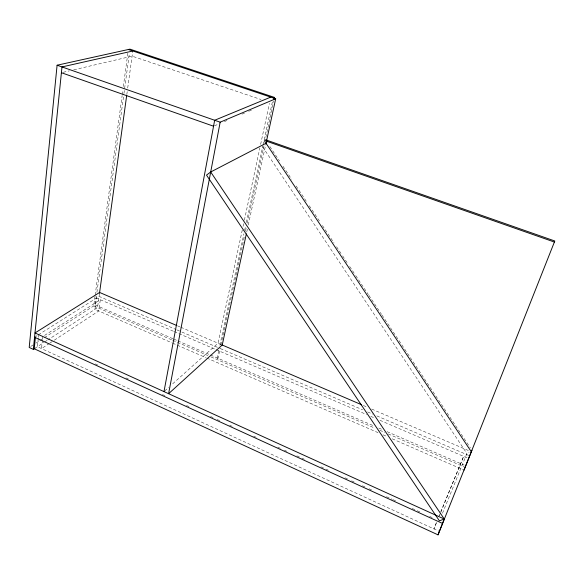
<?xml version="1.0" encoding="UTF-8"?>
<svg xmlns="http://www.w3.org/2000/svg" width="584" height="584" viewBox="0 0 584 584"><rect width="100%" height="100%" fill="white"/><g stroke="black" fill="none" stroke-linecap="round" stroke-linejoin="round"><path stroke-width="0.44" stroke-dasharray="2.92 2.19" d="M38.303 338.085L37.413 346.706L439.402 531.425M38.398 337.224L38.661 334.639M42.45 339.976L41.53 348.597L49.063 343.647M42.537 339.114L42.814 336.53M95.061 296.015L93.717 305.943L171.9 339.924M95.185 295.11L122.129 95.55M122.253 94.652L122.859 90.133M123.348 86.52L127.859 53.115M44.384 337.691L95.207 304.987L96.433 295.949M96.922 292.336L123.823 94.345M123.939 93.44L129.349 53.662M99.514 293.146L97.528 307.6L47.851 339.917M126.837 94.36L127.21 91.651M127.706 88.038L132.802 50.99M242.287 229.965L218.014 343.202L171.419 384.951M243.053 226.402L243.623 223.723M244.389 220.161L259.865 147.935M260.632 144.365L269.421 103.353M218.73 350.531L216.81 359.437L218.036 358.299L220.161 348.502M219.883 345.21L243.9 233.863M244.667 230.3L245.594 226.023M246.36 222.46L262.924 145.686M263.114 144.796L272.458 101.492M220.92 344.969L244.623 235.425M245.528 231.227L246.492 226.789M247.258 223.234L263.983 145.927M264.756 142.372L273.714 100.974M246.74 232.111L247.514 228.548M248.28 224.993L265.654 144.985M436.511 522.33L433.934 528.914L436.693 522.235M442.489 513.256L466.915 453.556L469.12 452.666M439.453 515.555L440.482 513.044M440.832 512.212L463.63 456.396L440.84 511.548M438.766 516.563L439.46 514.891M164.666 391.003L168.718 387.374M49.815 343.151L53.575 340.676M54.334 340.18L98.754 310.965L100.309 299.731L43.581 336.041M34.858 348.363L44.026 342.399M44.793 341.903L47.085 340.414M30.718 346.48L32.996 345.013M36.033 343.063L39.07 341.107M39.829 340.618L43.625 338.18M34.558 337.238L38.026 335.041M38.398 334.807L99.068 296.409L176.04 329.522M265.333 139.707L264.077 140.343L265.085 141.861M214.386 125.852L219.409 123.72M224.431 121.589L226.942 120.523M242.01 114.135L244.513 113.07M248.704 111.288L252.887 109.515M63.167 72.299L69.35 70.854M73.766 69.817L132.093 56.159L261.026 99.521M177.47 325.828L179.982 326.901M180.821 327.259L222.227 345.005M363.328 405.486L367.511 407.274M371.701 409.07L468.813 450.695M176.879 329.88L181.062 331.683M181.894 332.041L219.547 348.232M220.387 348.597L362.62 409.778M367.635 411.939L372.658 414.1M376.841 415.896L469.711 455.849M173.39 331.245L96.448 298.066L94.922 309.301L171.754 342.772M174.229 331.602L215.211 349.276M216.043 349.633L366.591 414.552M370.774 416.356L374.118 417.794M379.972 420.319L466.959 457.827M95.207 304.987L172.915 338.713M173.755 339.078L177.098 340.53M177.93 340.888L209.685 354.671M210.517 355.036L373.709 425.86M378.731 428.036L382.914 429.853M387.104 431.671L464.097 465.083M172.725 340.282L207.816 355.532M210.985 356.912L374.913 428.152M379.929 430.328L384.944 432.51M388.221 433.934L464.316 467.003M172.587 343.137L205.991 357.685M206.831 358.05L378.031 432.634M383.038 434.817L387.214 436.635M392.229 438.818L464.046 470.105M95.221 363.905L97.71 365.044M125.925 377.906L128.414 379.045M162.44 394.558L164.929 395.696M186.508 405.53L188.997 406.668M210.569 416.509L213.058 417.64M217.212 419.531L219.701 420.67M229.658 425.21L232.147 426.342M253.719 436.182L256.208 437.321M277.787 447.161L280.276 448.293M284.423 450.184L286.919 451.322M296.876 455.863L301.023 457.754M301.855 458.133L304.344 459.265M320.937 466.835L325.091 468.726M325.916 469.105L328.405 470.244M345.005 477.807L347.495 478.946M351.641 480.836L354.13 481.975M362.43 485.757L364.92 486.895M369.073 488.786L371.563 489.918M386.499 496.728L392.309 499.378M393.134 499.758L395.624 500.897M412.224 508.46L416.37 510.358M417.202 510.73L421.349 512.628M429.649 516.409L432.138 517.548M269.881 146.54L279.473 160.965M283.014 166.279L291.599 179.186M296.146 186.019L306.25 201.203M309.279 205.758L317.36 217.912M317.864 218.672L319.382 220.949M322.412 225.504L334.033 242.966M336.559 246.762L342.114 255.113M342.618 255.872L347.166 262.705M349.692 266.501L355.247 274.852M355.751 275.611L368.38 294.599M368.884 295.358L381.513 314.338M382.024 315.097L470.419 447.972M262.639 146.869L466.915 453.556"/><path stroke-width="0.88" d="M274.093 99.192L274.48 97.411L129.962 49.144L57.093 65.218L29.2 347.458L33.325 349.363L34.858 348.363M33.325 349.363L61.984 66.926L132.802 50.99M35.383 337.523L34.237 348.765L438.022 534.856L471.938 450.249M99.514 293.146L126.713 95.265M163.987 391.609L214.664 120.26L270.757 97.112M265.851 144.102L275.692 98.762L220.161 122.18L168.593 393.704L222.227 345.005L246.353 233.885M438.022 534.856L444.271 519.045L210.7 171.988L206.495 175.09L439.394 520.826L444.271 519.045L34.989 332.953L99.608 292.453L176.631 325.471M464.046 470.105L554.8 240.995L266.187 140.007M210.7 171.988L266.027 143.277M273.224 97.937L274.48 97.411M128.349 49.501L275.692 98.762M57.093 65.218L220.161 122.18M265.793 140.941L554.377 242.039M61.4 72.715L213.554 126.21M221.84 344.845L361.649 404.763M34.558 337.238L442.533 523.439M265.837 140.467L266.844 141.985M265.596 142.62L471.324 451.768"/></g></svg>
